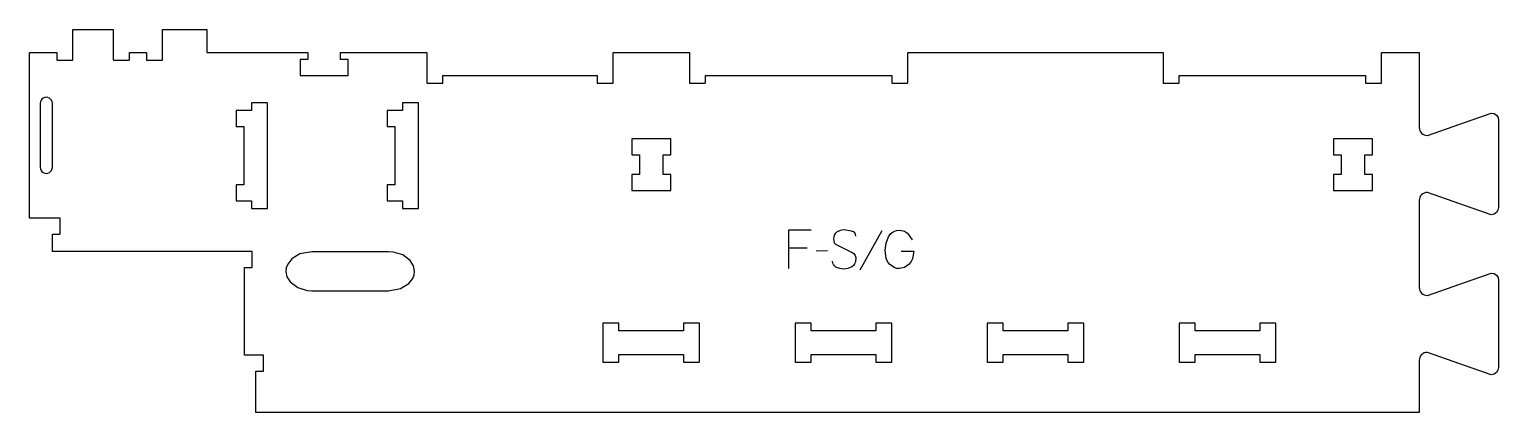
# Model space of a CAD drawing. Header units: millimetres. Extents: x -590 to 558, y -143 to 157.
import ezdxf

# ---------------------------------------------------------------- set-up
doc = ezdxf.new("R2010")
doc.units = ezdxf.units.MM
for name, color, linetype, true_color in [('1_ANYTOOL_1MMDEEP_LABELS_S', 2, 'Continuous', 0xffff00), ('3_ANYTOOL_CUTTHROUGH_INSID', 4, 'Continuous', 0x00ffff), ('4_ANYTOOL_CUTTHROUGH_OUTSI', 5, 'Continuous', 0x0000ff)]:
    doc.layers.add(name, color=color, linetype=linetype, true_color=true_color)

msp = doc.modelspace()

# ---------------------------------------------------------------- linework, layer by layer
at = {"layer": '1_ANYTOOL_1MMDEEP_LABELS_S'}
for p, q in [((76, -0.5), (58.8, -31.2)), ((17.7, -14), (3.2, -14)), ((33.5, -16.1), (24.7, -16.2))]:
    msp.add_line(p, q, dxfattribs=at)
for points in [[(20.8, 0), (3.2, 0), (3.2, -30)], [(55.7, -4.6), (55.5, -3.2), (54.9, -2.1), (53.9, -1.2), (52.4, -0.6), (46.3, 0.3), (43.4, -0.1), (40.7, -1.5), (39.6, -2.5), (38.9, -3.7), (38.4, -5.1), (38.2, -6.7), (38.4, -8.3), (38.9, -9.7), (39.8, -10.8), (47.2, -14.6), (53.3, -17.5), (54.4, -18.5), (55.2, -19.7), (55.6, -21.2), (55.4, -24.7), (54.7, -26.2), (53.8, -27.5), (52.5, -28.5), (49.5, -29.9), (46.3, -30.3), (43.1, -30), (40.2, -28.8), (39, -27.9), (38.2, -26.8), (37.7, -25.6), (37.5, -24.1)], [(91.2, -16.2), (101, -16.2), (100, -22.2), (98.9, -24.5), (97.3, -26.5), (93.6, -29.1), (89.6, -30), (87.6, -29.8), (85.6, -29.2), (82, -26.5), (80.5, -24.5), (79.5, -22), (78.6, -15.5), (79.3, -10.2), (81.3, -5.1), (82.8, -2.8), (84.9, -1.3), (87.4, -0.3), (90.3, 0), (93.6, -0.6), (96.1, -2.3), (99.8, -7.4)]]:
    msp.add_lwpolyline(points, dxfattribs=at)
at = {"layer": '3_ANYTOOL_CUTTHROUGH_INSID'}
msp.add_lwpolyline([(-571.8, 99.2, 1.000001), (-581.3, 99.2), (-581.3, 49.2, 1.000001), (-571.8, 49.2)], format="xyb", close=True, dxfattribs=at)
for points in [[(-416.3, 99.5), (-416.3, 93.5), (-428.3, 93.5), (-428.3, 81), (-422.3, 81), (-422.3, 35.5), (-428.3, 35.5), (-428.3, 23), (-416.3, 23), (-416.3, 17), (-403.8, 17), (-403.8, 99.5)], [(-298.3, 99.5), (-298.3, 93.5), (-310.3, 93.5), (-310.3, 81), (-304.3, 81), (-304.3, 35.5), (-310.3, 35.5), (-310.3, 23), (-298.3, 23), (-298.3, 17), (-285.8, 17), (-285.8, 99.5)], [(-88.8, 31), (-88.8, 43.5), (-94.8, 43.5), (-94.8, 59), (-88.8, 59), (-88.8, 71.5), (-119.3, 71.5), (-119.3, 59), (-113.3, 59), (-113.3, 43.5), (-119.3, 43.5), (-119.3, 31)], [(459.2, 31), (459.2, 43.5), (453.2, 43.5), (453.2, 59), (459.2, 59), (459.2, 71.5), (428.7, 71.5), (428.7, 59), (434.7, 59), (434.7, 43.5), (428.7, 43.5), (428.7, 31)], [(-309.2, -47.3), (-299.9, -45.6), (-293.5, -41.7), (-290.4, -37.7), (-289.3, -34.8), (-288.9, -32.1), (-289.7, -27.8), (-292.3, -23.7), (-298.1, -19.3), (-305.5, -17.1), (-309.2, -16.8), (-369.2, -16.8), (-378.5, -18.5), (-384.9, -22.4), (-388, -26.4), (-389.1, -29.3), (-389.4, -32.1), (-388.7, -36.3), (-386.1, -40.4), (-380.2, -44.8), (-372.9, -47.1), (-369.2, -47.3)], [(-129.3, -78.5), (-129.3, -72.5), (-141.8, -72.5), (-141.8, -103), (-129.3, -103), (-129.3, -97), (-78.8, -97), (-78.8, -103), (-66.3, -103), (-66.3, -72.5), (-78.8, -72.5), (-78.8, -78.5)], [(71.2, -97), (71.2, -103), (83.7, -103), (83.7, -72.5), (71.2, -72.5), (71.2, -78.5), (20.7, -78.5), (20.7, -72.5), (8.2, -72.5), (8.2, -103), (20.7, -103), (20.7, -97)], [(170.7, -78.5), (170.7, -72.5), (158.2, -72.5), (158.2, -103), (170.7, -103), (170.7, -97), (221.2, -97), (221.2, -103), (233.7, -103), (233.7, -72.5), (221.2, -72.5), (221.2, -78.5)], [(371.2, -97), (371.2, -103), (383.7, -103), (383.7, -72.5), (371.2, -72.5), (371.2, -78.5), (320.7, -78.5), (320.7, -72.5), (308.2, -72.5), (308.2, -103), (320.7, -103), (320.7, -97)]]:
    msp.add_lwpolyline(points, close=True, dxfattribs=at)
at = {"layer": '4_ANYTOOL_CUTTHROUGH_OUTSI'}
msp.add_lwpolyline([(502.1, 74.1), (552, 91.6, -0.412073), (557.7, 85.8), (557.7, 17.8, -0.412073), (552, 12.1), (502.1, 29.6), (502, 29.6, 0.414214), (495.7, 23.3), (495.7, -44.7, 0.414214), (502, -50.9), (502.1, -50.9), (552, -33.4, -0.412073), (557.7, -39.2), (557.7, -107.2, -0.412073), (552, -112.9), (502.1, -95.4), (502, -95.4, 0.411451), (495.7, -101.6), (495.7, -142.5), (-412.8, -142.5), (-412.8, -110), (-407, -110, 0.414214), (-406.8, -109.8), (-406.8, -97.8, 0.414214), (-407, -97.5), (-421.8, -97.5), (-421.8, -29), (-416, -29, 0.414214), (-415.8, -28.8), (-415.8, -16.8, 0.414214), (-416, -16.5), (-571.8, -16.5), (-571.8, -3), (-566, -3, 0.414214), (-565.8, -2.8), (-565.8, 9.2, 0.414214), (-566, 9.5), (-589.8, 9.5), (-589.8, 139), (-568.3, 139), (-568.3, 133.2, 0.414214), (-568, 133), (-556, 133, 0.414214), (-555.8, 133.2), (-555.8, 157), (-524.2, 157), (-524.2, 133.2, 0.414214), (-523.9, 133), (-511.9, 133, 0.414214), (-511.7, 133.2), (-511.7, 139), (-498.3, 139), (-498.3, 133.2, 0.414214), (-498, 133), (-486, 133, 0.414214), (-485.8, 133.2), (-485.8, 157), (-451.3, 157), (-451.3, 139.2, 0.414214), (-451, 139), (-372.3, 139), (-372.3, 133.5), (-378, 133.5, 0.414214), (-378.3, 133.2), (-378.3, 121.2, 0.414214), (-378, 121), (-341, 121, 0.414214), (-340.8, 121.2), (-340.8, 133.2, 0.414214), (-341, 133.5), (-346.8, 133.5), (-346.8, 139), (-279.3, 139), (-279.3, 115.2, 0.414214), (-279, 115), (-267, 115, 0.414214), (-266.8, 115.2), (-266.8, 121), (-146.3, 121), (-146.3, 115.2, 0.414214), (-146, 115), (-134, 115, 0.414214), (-133.8, 115.2), (-133.8, 139), (-74.3, 139), (-74.3, 115.2, 0.414214), (-74, 115), (-62, 115, 0.414214), (-61.8, 115.2), (-61.8, 121), (83.7, 121), (83.7, 115.2, 0.414214), (84, 115), (96, 115, 0.414214), (96.2, 115.2), (96.2, 139), (295.7, 139), (295.7, 115.2, 0.414214), (296, 115), (308, 115, 0.414214), (308.2, 115.2), (308.2, 121), (453.7, 121), (453.7, 115.2, 0.414214), (454, 115), (466, 115, 0.414214), (466.2, 115.2), (466.2, 139), (495.7, 139), (495.7, 80.3, 0.411451), (502, 74.1)], format="xyb", close=True, dxfattribs=at)

doc.saveas('drawing.dxf')
